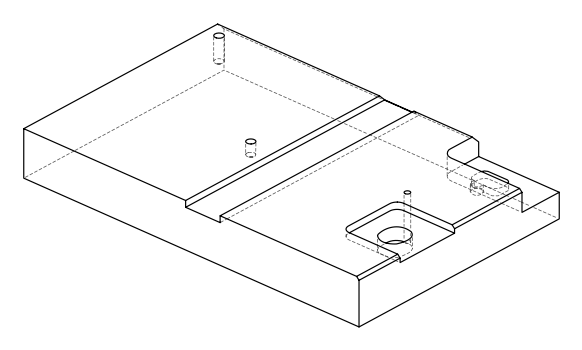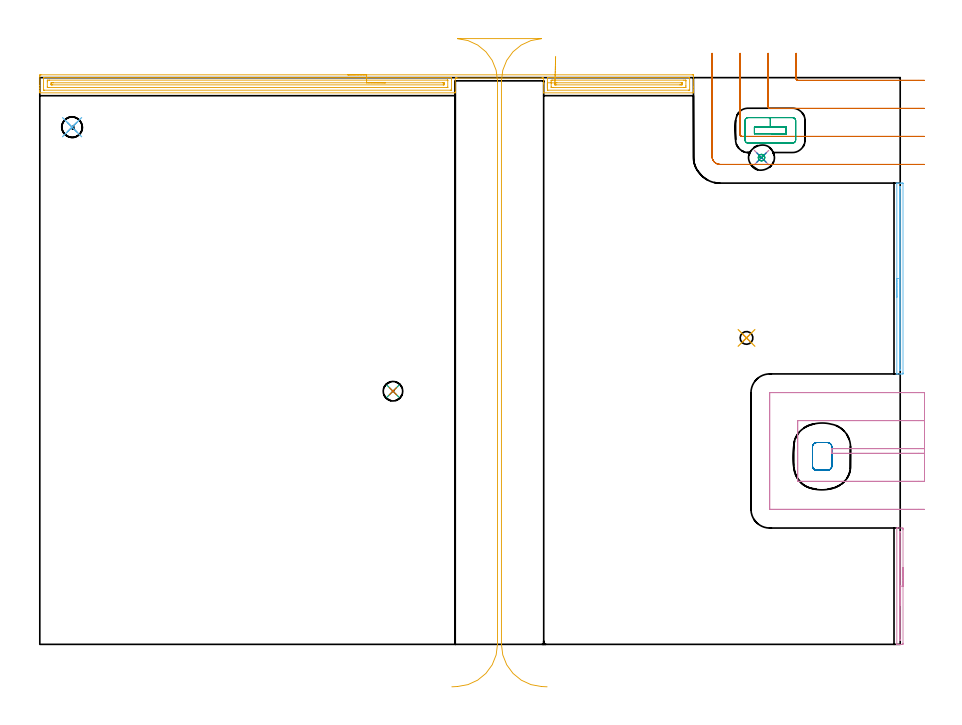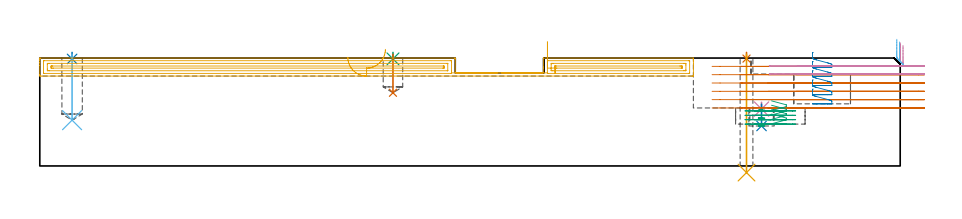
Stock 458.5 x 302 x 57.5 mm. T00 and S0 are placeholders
(PLAN: 17 operations, 10 tool changes, 27.5 min)
(1 SPOT_DRILL | STEP1HOLE | NXT0321_9005460120000 | 0.03 min | 0 mm3)
(2 SPOT_DRILL_1 | STEP1POCKET | NXT0321_9005460120000 | 0.03 min | 1 mm3)
(3 SPOT_DRILL_2 | STEP1POCKET_1 | NXT0321_9005460120000 | 0.03 min | 1 mm3)
(4 SPOT_DRILL_3 | STEP1POCKET_2 | NXT0321_9005460120000 | 0.04 min | 2905 mm3)
(5 DRILL_THROUGH_HOLE_INTO_CENTER | STEP1HOLE | UGT0301_189 | 0.25 min | 2064 mm3)
(6 DRILL_BLIND_HOLE_INTO_CENTER | STEP1POCKET | UGT0301_221 | 0.14 min | 2868 mm3)
(7 DRILL_BLIND_HOLE_INTO_CENTER_1 | STEP1POCKET_1 | UGT0301_217 | 0.08 min | 1386 mm3)
(8 DRILL_BLIND_HOLE_INTO_CENTER_2 | STEP1POCKET_2 | NXT0301_128 | 0.05 min | 1050 mm3)
(9 MILL_ROUGH_BLIND_HOLE_CONTOUR | STEP1POCKET_2 | NXT0201_013 | Spiral | 0.22 min | 1222 mm3)
(10 AREA_MILL | FG_CHAMFER_SURFACE | UGT0205_001 | 1.14 min | 350 mm3)
(11 AREA_MILL_1 | FG_CHAMFER_SURFACE_1 | UGT0205_001 | 10.4 min | 16314 mm3)
(12 AREA_MILL_2 | FG_CHAMFER_SURFACE_2 | UGT0205_001 | 1.77 min | 583 mm3)
(13 MILL_CORNER_NOTCH_RECTANGULAR | CORNER_NOTCH_RECTANGULAR | UGT0201_135 | Follow Part, ap 4.975, ae 75% | 6.73 min | 159523 mm3)
(14 MILL_RECTANGULAR_POCKET | POCKET_RECTANGULAR_STRAIGHT | UGT0201_135 | Follow Part, ap 4.975, ae 75% | 1.09 min | 22408 mm3)
(15 MILL_RECTANGULAR_POCKET_1 | POCKET_RECTANGULAR_STRAIGHT_1 | NXT0201_013 | Follow Part, ap 2.5, ae 75% | 1.34 min | 6864 mm3)
(16 MILL_SLOT | SLOT_PARTIAL_RECTANGULAR | UGT0201_135 | Follow Part, ap 4.975, ae 75% | 2.58 min | 47298 mm3)
(17 MILL_RECTANGULAR_SLOT | SLOT_RECTANGULAR | UGT0201_009 | Follow Part, ap 11.25, ae 75% | 1.59 min | 110359 mm3)
(TOOL NXT0321_9005460120000 | NC Spot Drill, 142deg, 12mm, Carbide, Uncoated | D12 PA142 FL30 Z2)
(TOOL UGT0301_189 | Twist Drill 6.8 mm | D6.8 PA118 FL66 Z2)
(TOOL UGT0301_221 | Twist Drill 10.9 mm | D10.9 PA118 FL92 Z2)
(TOOL UGT0301_217 | Twist Drill 10.4 mm | D10.4 PA118 FL82 Z2)
(TOOL NXT0301_128 | Carbide Drill 12mm [861.1-1200-036A1-GP GC34] | D12 PA150 FL37.4 Z2)
(TOOL NXT0201_013 | ENDMILL 10mm | D10 FL30 Z4)
(TOOL UGT0205_001 | Chamfer Mill 20 x 3 x 45 deg. | D20 FL50 Z2)
(TOOL UGT0201_135 | Carbide End Mill 19.9 | D19.9 FL30 Z4)
(TOOL UGT0201_009 | End Mill 45 mm | D45 FL63 Z6)
(OP 1 SPOT_DRILL)
G17 G21 G94 G90
T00 M6
G54
G17 G0 G90 X376.6 Y163.3 S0 M3
G43 Z67.5 H0
G94 G81 G98 Z57.207 F250. R60.5
G80
M5
M2
(OP 2 SPOT_DRILL_1)
G17 G21 G94 G90
T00 M6
G54
G17 G0 G90 X17.2 Y275.6 S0 M3
G43 Z67.5 H0
G94 G81 G98 Z57.031 F250. R60.5
G80
M5
M2
(OP 3 SPOT_DRILL_2)
G17 G21 G94 G90
T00 M6
G54
G17 G0 G90 X188.2 Y134.9 S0 M3
G43 Z67.5 H0
G94 G81 G98 Z57.052 F250. R60.5
G80
M5
M2
(OP 4 SPOT_DRILL_3)
G17 G21 G94 G90
T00 M6
G54
G17 G0 G90 X384.6 Y259.4 S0 M3
G43 Z67.5 H0
G94 G81 G98 Z30.319 F250. R33.9
G80
M5
M2
(OP 5 DRILL_THROUGH_HOLE_INTO_CENTER)
G17 G21 G94 G90
T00 M6
G54
G17 G0 G90 X376.6 Y163.3 S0 M3
G43 Z67.5 H0
G94 G73 G98 Z-3.543 F250. Q6.783 R59.5
G80
M5
M2
(OP 6 DRILL_BLIND_HOLE_INTO_CENTER)
G17 G21 G94 G90
T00 M6
G54
G17 G0 G90 X17.2 Y275.6 S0 M3
G43 Z67.5 H0
G94 G81 G98 Z24.4 F250. R59.5
G80
M5
M2
(OP 7 DRILL_BLIND_HOLE_INTO_CENTER_1)
G17 G21 G94 G90
T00 M6
G54
G17 G0 G90 X188.2 Y134.9 S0 M3
G43 Z67.5 H0
G94 G81 G98 Z39. F250. R59.5
G80
M5
M2
(OP 8 DRILL_BLIND_HOLE_INTO_CENTER_2)
G17 G21 G94 G90
T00 M6
G54
G17 G0 G90 X384.6 Y259.4 S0 M3
G43 Z67.5 H1
G94 G81 G98 Z21.3 F250. R32.9
G80
M5
M2
(OP 9 MILL_ROUGH_BLIND_HOLE_CONTOUR)
G17 G21 G94 G90
T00 M6
G54
G17 G0 G90 X384.6 Y259.4 S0 M3
G43 Z67.5 H0
Z29.7
G94 G3 X385.191 Y260.559 R0.73 F250.
X383.571 Y260.816 R1.159
X383.184 Y258.371 R1.75
X383.571 Y260.816 R-1.75
X383.378 Y259.594 R0.875
X384.6 Y259.4 R0.875
G0 Z25.5
G3 X385.191 Y260.559 R0.73
X383.571 Y260.816 R1.159
X383.184 Y258.371 R1.75
X383.571 Y260.816 R-1.75
X383.378 Y259.594 R0.875
X384.6 Y259.4 R0.875
G0 Z21.3
G3 X385.191 Y260.559 R0.73
X383.571 Y260.816 R1.159
X383.184 Y258.371 R1.75
X383.571 Y260.816 R-1.75
X383.378 Y259.594 R0.875
X384.6 Y259.4 R0.875
G0 Z67.5
M5
M2
(OP 10 AREA_MILL)
G17 G21 G94 G90
T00 M6
G54
G17 G0 G90 X460. Y41. S1061 M3
G43 Z67.5 H0
Z64.2
G94 G1 Y40.962 Z63.328 F250.
Y40.848 Z62.463
Y40.659 Z61.612
Y40.397 Z60.78
Y40.063 Z59.974
Y39.66 Z59.2
Y39.192 Z58.464
Y38.66 Z57.772
Y38.071 Z57.129
Y37.428 Z56.54
Y36.736 Z56.008
Y36. Z55.54
Y35.226 Z55.137
Y34.42 Z54.803
Y33.588 Z54.541
Y32.737 Z54.352
Y31.872 Z54.238
Y31. Z54.2
Y0.62
X459.997 Y0.276
X459.992 Y0.01 Z54.203
X459.66 Y0. Z54.534
X459.126 Z55.071
X458.787 Z55.409
X458.253 Z55.943
X457.913 Z56.281
X456.964 Z57.235
X456.831 Y0.002 Z57.362
X456.702 Y0.01 Z57.488
X456.7 Y0.174 Z57.5
Y61.827
X456.703 Y61.99 Z57.488
X456.831 Y61.998 Z57.362
X456.964 Y62. Z57.235
X457.234 Z56.965
X457.913 Z56.281
X459.126 Z55.071
X459.66 Y61.996 Z54.534
X459.992 Y61.99 Z54.203
X459.997 Y61.724 Z54.2
X460. Y61.38
Y61.032
Y31.
X458.586 Z55.614
Y2.613
X458.585 Y2.407 Z55.615
X458.584 Y2.3 Z55.616
X458.579 Y2.02 Z55.621
X458.307 Y2.004 Z55.893
X458.161 Y2.003 Z56.039
X458.131 Y2.007 Z56.069
X458.121 Y2.01 Z56.079
X458.119 Y2.02 Z56.081
X458.116 Y2.055 Z56.084
X458.115 Y2.202 Z56.085
X458.114 Y59.387 Z56.086
X458.115 Y59.593 Z56.085
X458.118 Y59.834 Z56.082
X458.121 Y59.953 Z56.079
X458.128 Y59.991 Z56.072
X458.151 Y59.992 Z56.049
X458.39 Y59.999 Z55.81
X458.539 Y59.997 Z55.661
X458.569 Y59.994 Z55.631
X458.579 Y59.99 Z55.621
X458.581 Y59.98 Z55.619
X458.584 Y59.945 Z55.616
X458.585 Y59.799 Z55.615
X458.586 Y31. Z55.614
Y30.128 Z55.652
Y29.264 Z55.766
Y28.412 Z55.955
Y27.58 Z56.217
Y26.774 Z56.551
Y26. Z56.954
Y25.264 Z57.423
Y24.572 Z57.954
Y23.929 Z58.543
Y23.34 Z59.186
Y22.808 Z59.878
Y22.34 Z60.614
Y21.937 Z61.388
Y21.603 Z62.194
Y21.341 Z63.026
Y21.152 Z63.878
Y21.038 Z64.743
Y21. Z65.614
G0 Z67.5
M5
M2
(OP 11 AREA_MILL_1)
G17 G21 G94 G90
T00 M6
G54
G17 G0 G90 X164.15 Y303.5 S1061 M3
G43 Z67.5 H0
Z57.9
G94 G1 X164.188 Z57.028 F250.
X164.302 Z56.164
X164.491 Z55.312
X164.753 Z54.48
X165.087 Z53.674
X165.49 Z52.9
X165.958 Z52.164
X166.49 Z51.472
X167.079 Z50.829
X167.722 Z50.24
X168.414 Z49.709
X169.15 Z49.24
X169.924 Z48.837
X170.73 Z48.503
X171.562 Z48.241
X172.414 Z48.052
X173.278 Z47.938
X174.15 Z47.9
X347.667 Y303.499 Z47.901
X348.079 Y303.497 Z47.902
X348.29 Y303.492 Z47.905
X348.3 Y303.092 Z48.306
Y296.943 Z54.451
Y295.551 Z55.845
Y295.187 Z56.208
Y294.457 Z56.943
Y294.239 Z57.161
X348.298 Y294.068 Z57.325
X348.29 Y293.902 Z57.489
X348.114 Y293.9 Z57.5
X268.511
X268.507 Y293.904 Z57.496
X268.5 Y293.92 Z57.479
Y298.722 Z52.678
Y299.578 Z51.815
Y301.568 Z49.827
Y301.582 Z49.818
Y301.8 Z49.6
X268.094
X268.064 Y301.797 Z49.596
X267.943 Y301.795 Z49.592
X267.941 Y301.796 Z49.591
Y301.798
X267.617 Y301.8 Z49.6
X222.449
X222.092 Z49.598
X222.085 Z49.6
X222.013
X222.001 Y301.799 Z49.598
X221.889 Y301.8 Z49.6
X221.554 Y301.799 Z49.599
X221.4
Y294.308 Z57.088
X221.399 Y294.171 Z57.225
X221.39 Y293.904 Z57.49
X221.09 Y293.9 Z57.5
X0.186
X0.01 Y293.902 Z57.489
X0.002 Y294.068 Z57.325
X0. Y294.239 Z57.161
Y294.457 Z56.943
Y295.187 Z56.208
Y296.43 Z54.967
Y297.822 Z53.574
Y302.835 Z48.563
X0.003 Y303.092 Z48.306
X0.01 Y303.492 Z47.905
X0.221 Y303.497 Z47.902
X0.633 Y303.5 Z47.9
X174.15
Y302.086 Z49.314
X219.001
X219.272 Y302.083 Z49.317
X219.406 Y302.08 Z49.32
X219.429 Y302.079 Z49.321
Y302.056 Z49.344
X219.426 Y302.018 Z49.382
X219.411 Y301.848 Z49.552
X219.404 Y301.69 Z49.71
X219.401 Y301.335 Z50.065
X219.4 Y300.815 Z50.585
Y296.065 Z55.335
X219.397 Y295.548 Z55.852
X219.39 Y295.373 Z56.027
X219.387 Y295.321 Z56.079
X219.348 Y295.319 Z56.081
X219.253 Y295.317 Z56.083
X218.871 Y295.315 Z56.085
X218.741 Y295.314 Z56.086
X2.422 Y295.315 Z56.085
X2.29 Y295.316 Z56.084
X2.056 Y295.321 Z56.079
X2.009 Y295.324 Z56.076
X2.005 Y295.358 Z56.042
X2.003 Y295.394 Z56.006
X2. Y295.6 Z55.8
Y301.749 Z49.651
X2.002 Y301.887 Z49.513
X2.006 Y301.998 Z49.402
X2.01 Y302.069 Z49.331
X2.021 Y302.079 Z49.321
X2.041 Y302.08 Z49.32
X2.422 Y302.085 Z49.315
X174.15 Y302.086 Z49.314
Y300.672 Z50.728
X217.082 Y300.671 Z50.729
X217.301 Y300.669 Z50.731
X217.362 Y300.666 Z50.734
X217.39 Y300.664 Z50.736
X217.392 Y300.643 Z50.757
X217.397 Y300.561 Z50.839
X217.399 Y300.457 Z50.943
Y296.943 Z54.457
X217.397 Y296.787 Z54.613
X217.393 Y296.749 Z54.651
X217.39 Y296.736 Z54.664
X217.372 Y296.734 Z54.666
X217.299 Y296.73 Z54.67
X217.082 Y296.729 Z54.671
X5.105
X4.426 Y296.732 Z54.668
X4.211 Y296.735 Z54.665
X4.01 Y296.743 Z54.657
X4.005 Y296.943 Z54.457
X4.001 Y297.149 Z54.251
X4. Y299.785 Z51.615
X4.005 Y300.457 Z50.943
X4.007 Y300.657 Z50.743
X4.211 Y300.664 Z50.736
X4.888 Y300.67 Z50.73
X5.105 Y300.671 Z50.729
X174.15 Y300.672 Z50.728
Y299.257 Z52.143
X214.726
X215.293 Y299.254 Z52.146
X215.373 Y299.253 Z52.147
X215.388 Y299.251 Z52.149
X215.393 Y299.154 Z52.246
X215.397 Y299.015 Z52.385
X215.4 Y298.595 Z52.805
X215.39 Y298.149 Z53.251
X215.363 Y298.147 Z53.253
X215.293 Y298.145 Z53.255
X214.966 Y298.143 Z53.257
X6.894
X6.566 Y298.144 Z53.256
X6.152 Y298.148 Z53.252
X6.077 Y298.15 Z53.25
X6.01 Y298.158 Z53.242
X6.007 Y298.261 Z53.139
X6. Y298.699 Z52.701
X6.007 Y299.139 Z52.261
X6.01 Y299.242 Z52.158
X6.138 Y299.25 Z52.15
X6.33 Y299.254 Z52.146
X6.894 Y299.257 Z52.143
X7.221
X174.15
X175.022 Z52.181
X175.886 Z52.295
X176.738 Z52.483
X177.57 Z52.746
X178.376 Z53.08
X179.15 Z53.482
X179.886 Z53.951
X180.578 Z54.482
X181.221 Z55.072
X181.81 Z55.715
X182.342 Z56.407
X182.81 Z57.143
X183.213 Z57.917
X183.547 Z58.723
X183.809 Z59.555
X183.998 Z60.406
X184.112 Z61.271
X184.15 Z62.143
G0 Z67.5
X270.5 Y299.258
Z66.284
G1 Y298.669 Z65.641
Y298.138 Z64.949
Y297.669 Z64.213
Y297.266 Z63.439
Y296.932 Z62.633
Y296.67 Z61.801
Y296.481 Z60.949
Y296.367 Z60.084
Y296.329 Z59.213
Y296.367 Z58.341
Y296.481 Z57.476
Y296.67 Z56.625
Y296.932 Z55.793
Y297.266 Z54.987
Y297.669 Z54.213
Y298.138 Z53.477
Y298.669 Z52.785
Y299.258 Z52.142
X270.498 Y301.58 Z49.82
X270.49 Y301.821 Z49.579
X270.472 Y302.079 Z49.321
X270.556 Y302.082 Z49.318
X270.747 Y302.085 Z49.315
X270.877 Y302.086 Z49.314
X345.878 Y302.085 Z49.315
X346.01 Y302.084 Z49.316
X346.244 Y302.079 Z49.321
X346.291 Y302.076 Z49.324
X346.295 Y302.042 Z49.358
X346.298 Y302.006 Z49.394
X346.3 Y301.799 Z49.601
Y295.651 Z55.749
X346.299 Y295.513 Z55.887
X346.295 Y295.402 Z55.998
X346.29 Y295.331 Z56.069
X346.279 Y295.321 Z56.079
X346.26 Y295.319 Z56.081
X345.878 Y295.315 Z56.085
X345.748 Y295.314 Z56.086
X270.747
X270.616 Y295.315 Z56.085
X270.548 Y295.318 Z56.082
X270.519 Y295.321 Z56.079
X270.51 Y295.332 Z56.068
X270.505 Y295.357 Z56.043
X270.501 Y295.428 Z55.972
X270.5 Y299.258 Z52.142
X272.5
Y299.578 Z51.822
X272.503 Y300.457 Z50.943
X272.504 Y300.488 Z50.912
X272.536 Y300.664 Z50.736
X273.213 Y300.67 Z50.73
X273.43 Y300.671 Z50.729
X343.195
X343.874 Y300.668 Z50.732
X344.089 Y300.664 Z50.736
X344.29 Y300.657 Z50.743
X344.295 Y300.457 Z50.943
X344.299 Y300.251 Z51.149
X344.3 Y297.615 Z53.785
X344.295 Y296.943 Z54.457
X344.293 Y296.743 Z54.657
X344.089 Y296.735 Z54.665
X343.412 Y296.73 Z54.67
X343.195 Y296.729 Z54.671
X273.43
X272.75 Y296.733 Z54.667
X272.536 Y296.735 Z54.665
X272.506 Y296.943 Z54.457
X272.502 Y296.977 Z54.423
X272.5 Y299.258 Z52.142
X274.507 Y299.206 Z52.194
X274.508 Y299.229 Z52.171
X274.51 Y299.247 Z52.153
X274.523 Y299.251 Z52.149
X274.571 Y299.254 Z52.146
X274.653 Y299.256 Z52.144
X275.219 Y299.257 Z52.143
X275.546
X341.734 Y299.256 Z52.144
X342.148 Y299.252 Z52.148
X342.223 Y299.25 Z52.15
X342.29 Y299.242 Z52.158
X342.293 Y299.139 Z52.261
X342.3 Y298.701 Z52.699
X342.293 Y298.261 Z53.139
X342.29 Y298.158 Z53.242
X342.162 Y298.15 Z53.25
X341.97 Y298.146 Z53.254
X341.406 Y298.143 Z53.257
X341.079
X275.219
X274.891 Y298.144 Z53.256
X274.557 Y298.148 Z53.252
X274.523 Y298.149 Z53.251
X274.51 Y298.155 Z53.245
X274.507 Y298.18 Z53.22
X274.503 Y298.296 Z53.104
X274.5 Y298.528 Z52.872
Y298.7 Z52.7
X274.503 Y299.053 Z52.347
X274.507 Y299.206 Z52.194
X274.524 Y299.849 Z51.605
X274.542 Y300.541 Z51.074
X274.561 Y301.277 Z50.605
X274.581 Y302.05 Z50.202
X274.602 Y302.856 Z49.869
X274.624 Y303.688 Z49.606
X274.646 Y304.539 Z49.418
X274.668 Y305.404 Z49.304
X274.691 Y306.275 Z49.266
X274.713 Y307.147 Z49.304
X274.736 Y308.011 Z49.418
X274.758 Y308.863 Z49.607
X274.779 Y309.694 Z49.87
X274.8 Y310.5 Z50.204
X274.82 Y311.273 Z50.607
X274.84 Y312.009 Z51.076
X274.857 Y312.701 Z51.607
X274.874 Y313.344 Z52.196
G0 Z67.5
M5
M2
(OP 12 AREA_MILL_2)
G17 G21 G94 G90
T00 M6
G54
G17 G0 G90 X456.7 Y184.95 S1061 M3
G43 Z67.5 H0
G94 G1 Y184.988 Z66.628 F250.
Y185.102 Z65.763
Y185.291 Z64.912
Y185.553 Z64.08
Y185.887 Z63.274
Y186.29 Z62.5
Y186.758 Z61.764
Y187.29 Z61.072
Y187.879 Z60.429
Y188.522 Z59.839
Y189.214 Z59.308
Y189.95 Z58.84
Y190.724 Z58.437
Y191.53 Z58.103
Y192.362 Z57.841
Y193.214 Z57.652
Y194.078 Z57.538
Y194.95 Z57.5
Y245.675
X456.703 Y245.79 Z57.489
X456.794 Y245.798 Z57.398
X456.891 Y245.8 Z57.308
X457.53 Z56.669
X458.296 Z55.903
X458.787 Z55.409
X459.032 Z55.165
X459.66 Z54.537
X459.905 Z54.292
X459.991 Y245.797 Z54.205
X460. Y245.502 Z54.2
Y144.67
X459.998 Y144.397 Z54.202
X459.991 Y144.103 Z54.205
X459.905 Y144.1 Z54.292
X458.787 Z55.409
X458.296 Z55.903
X456.891 Z57.308
X456.794 Y144.102 Z57.398
X456.703 Y144.11 Z57.489
X456.7 Y144.225 Z57.5
Y194.95
X458.114 Z56.086
X458.115 Y243.245 Z56.085
X458.117 Y243.45 Z56.083
X458.121 Y243.69 Z56.079
X458.128 Y243.79 Z56.072
X458.179 Y243.793 Z56.021
X458.444 Y243.799 Z55.756
X458.547 Y243.798 Z55.653
X458.565 Y243.795 Z55.635
X458.578 Y243.79 Z55.622
X458.581 Y243.77 Z55.619
X458.585 Y243.656 Z55.615
X458.586 Y243.45 Z55.614
Y243.246
X458.585 Y146.357 Z55.615
X458.582 Y146.209 Z55.618
X458.579 Y146.138 Z55.621
X458.569 Y146.11 Z55.631
X458.445 Y146.105 Z55.755
X458.256 Y146.101 Z55.944
X458.153 Y146.102 Z56.047
X458.135 Y146.105 Z56.065
X458.122 Y146.11 Z56.078
X458.119 Y146.13 Z56.081
X458.116 Y146.244 Z56.084
X458.114 Y146.45 Z56.086
Y146.93
Y194.95
Y195.822 Z56.124
Y196.686 Z56.238
Y197.538 Z56.426
Y198.37 Z56.689
Y199.176 Z57.023
Y199.95 Z57.425
Y200.686 Z57.894
Y201.378 Z58.425
Y202.021 Z59.015
Y202.61 Z59.658
Y203.142 Z60.35
Y203.61 Z61.086
Y204.013 Z61.86
Y204.347 Z62.666
Y204.609 Z63.498
Y204.798 Z64.349
Y204.912 Z65.214
Y204.95 Z66.086
G0 Z67.5
M5
M2
(OP 13 MILL_CORNER_NOTCH_RECTANGULAR)
G17 G21 G94 G90
T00 M6
G54
G17 G0 G90 X403.025 Y314.95 S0 M3
G43 Z67.5 H0
Z53.067
G94 G1 Y311.95 F250.
Y301.514 F500.
G3 X404.014 Y300.525 R0.995
G1 X468.45
X471.45 F250.
G0 Z67.5
X388.1 Y314.95
Z53.067
G1 Y311.95
Y286.59 F500.
G3 X389.09 Y285.6 R0.995
G1 X468.45
X471.45 F250.
G0 Z67.5
X373.175 Y314.95
Z53.067
G1 Y311.95
Y271.665 F500.
G3 X374.165 Y270.675 R0.995
G1 X468.45
X471.45 F250.
G0 Z67.5
X358.25 Y314.95
Z53.067
G1 Y311.95
Y260. F500.
G3 X362.5 Y255.75 R4.25
G1 X468.45
X471.45 F250.
G0 Z67.5
X403.025 Y314.95
Z48.633
G1 Y311.95
Y301.514 F500.
G3 X404.014 Y300.525 R0.995
G1 X468.45
X471.45 F250.
G0 Z67.5
X388.1 Y314.95
Z48.633
G1 Y311.95
Y286.59 F500.
G3 X389.09 Y285.6 R0.995
G1 X468.45
X471.45 F250.
G0 Z67.5
X373.175 Y314.95
Z48.633
G1 Y311.95
Y271.665 F500.
G3 X374.165 Y270.675 R0.995
G1 X468.45
X471.45 F250.
G0 Z67.5
X358.25 Y314.95
Z48.633
G1 Y311.95
Y260. F500.
G3 X362.5 Y255.75 R4.25
G1 X468.45
X471.45 F250.
G0 Z67.5
X403.025 Y314.95
Z44.2
G1 Y311.95
Y301.514 F500.
G3 X404.014 Y300.525 R0.995
G1 X468.45
X471.45 F250.
G0 Z67.5
X388.1 Y314.95
Z44.2
G1 Y311.95
Y286.59 F500.
G3 X389.09 Y285.6 R0.995
G1 X468.45
X471.45 F250.
G0 Z67.5
X373.175 Y314.95
Z44.2
G1 Y311.95
Y271.665 F500.
G3 X374.165 Y270.675 R0.995
G1 X468.45
X471.45 F250.
G0 Z67.5
X358.25 Y314.95
Z44.2
G1 Y311.95
Y260. F500.
G3 X362.5 Y255.75 R4.25
G1 X468.45
X471.45 F250.
G0 Z67.5
X403.025 Y314.95
Z39.767
G1 Y311.95
Y301.514 F500.
G3 X404.014 Y300.525 R0.995
G1 X468.45
X471.45 F250.
G0 Z67.5
X388.1 Y314.95
Z39.767
G1 Y311.95
Y286.59 F500.
G3 X389.09 Y285.6 R0.995
G1 X468.45
X471.45 F250.
G0 Z67.5
X373.175 Y314.95
Z39.767
G1 Y311.95
Y271.665 F500.
G3 X374.165 Y270.675 R0.995
G1 X468.45
X471.45 F250.
G0 Z67.5
X358.25 Y314.95
Z39.767
G1 Y311.95
Y260. F500.
G3 X362.5 Y255.75 R4.25
G1 X468.45
X471.45 F250.
G0 Z67.5
X403.025 Y314.95
Z35.333
G1 Y311.95
Y301.514 F500.
G3 X404.014 Y300.525 R0.995
G1 X468.45
X471.45 F250.
G0 Z67.5
X388.1 Y314.95
Z35.333
G1 Y311.95
Y286.59 F500.
G3 X389.09 Y285.6 R0.995
G1 X468.45
X471.45 F250.
G0 Z67.5
X373.175 Y314.95
Z35.333
G1 Y311.95
Y271.665 F500.
G3 X374.165 Y270.675 R0.995
G1 X468.45
X471.45 F250.
G0 Z67.5
X358.25 Y314.95
Z35.333
G1 Y311.95
Y260. F500.
G3 X362.5 Y255.75 R4.25
G1 X468.45
X471.45 F250.
G0 Z67.5
X403.025 Y314.95
Z30.9
G1 Y311.95
Y301.514 F500.
G3 X404.014 Y300.525 R0.995
G1 X468.45
X471.45 F250.
G0 Z67.5
X388.1 Y314.95
Z30.9
G1 Y311.95
Y286.59 F500.
G3 X389.09 Y285.6 R0.995
G1 X468.45
X471.45 F250.
G0 Z67.5
X373.175 Y314.95
Z30.9
G1 Y311.95
Y271.665 F500.
G3 X374.165 Y270.675 R0.995
G1 X468.45
X471.45 F250.
G0 Z67.5
X358.25 Y314.95
Z30.9
G1 Y311.95
Y260. F500.
G3 X362.5 Y255.75 R4.25
G1 X468.45
X471.45 F250.
G0 Z67.5
M5
M2
(OP 14 MILL_RECTANGULAR_POCKET)
G17 G21 G94 G90
T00 M6
G54
G17 G0 G90 X412.088 Y106.406 S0 M3
G43 Z67.5 H0
Z60.5
G94 G1 X411.955 Y106.172 Z60.428 F250.
X411.815 Y105.772 Z60.314
X411.75 Y105.353 Z60.201
Y94.947 Z57.412
X411.815 Y94.528 Z57.299
X411.955 Y94.128 Z57.185
X412.163 Y93.76 Z57.072
X412.435 Y93.435 Z56.958
X412.76 Y93.163 Z56.845
X413.128 Y92.955 Z56.732
X413.528 Y92.815 Z56.618
X413.947 Y92.75 Z56.505
X419.853 Z54.922
X420.272 Y92.815 Z54.808
X420.672 Y92.955 Z54.695
X421.04 Y93.163 Z54.581
X421.365 Y93.435 Z54.468
X421.637 Y93.76 Z54.355
X421.845 Y94.128 Z54.241
X421.985 Y94.528 Z54.128
X422.05 Y94.947 Z54.014
Y95.1 Z53.973
Y100.15 Z52.62
Y105.2 F500.
G3 X419.7 Y107.55 R2.35
G1 X414.1
G3 X411.75 Y105.2 R2.35
G1 Y95.1
G3 X414.1 Y92.75 R2.35
G1 X419.7
G3 X422.05 Y95.1 R2.35
G1 Y100.15
Y101.15
G0 X412.088 Y106.406 Z55.62
G1 X411.955 Y106.172 Z55.548 F250.
X411.815 Y105.772 Z55.434
X411.75 Y105.353 Z55.321
Y94.947 Z52.532
X411.815 Y94.528 Z52.419
X411.955 Y94.128 Z52.305
X412.163 Y93.76 Z52.192
X412.435 Y93.435 Z52.078
X412.76 Y93.163 Z51.965
X413.128 Y92.955 Z51.852
X413.528 Y92.815 Z51.738
X413.947 Y92.75 Z51.625
X419.853 Z50.042
X420.272 Y92.815 Z49.928
X420.672 Y92.955 Z49.815
X421.04 Y93.163 Z49.702
X421.365 Y93.435 Z49.588
X421.637 Y93.76 Z49.475
X421.845 Y94.128 Z49.361
X421.985 Y94.528 Z49.248
X422.05 Y94.947 Z49.134
Y95.1 Z49.093
Y100.15 Z47.74
Y105.2 F500.
G3 X419.7 Y107.55 R2.35
G1 X414.1
G3 X411.75 Y105.2 R2.35
G1 Y95.1
G3 X414.1 Y92.75 R2.35
G1 X419.7
G3 X422.05 Y95.1 R2.35
G1 Y100.15
Y101.15
G0 X412.088 Y106.406 Z50.74
G1 X411.955 Y106.172 Z50.668 F250.
X411.815 Y105.772 Z50.554
X411.75 Y105.353 Z50.441
Y94.947 Z47.652
X411.815 Y94.528 Z47.539
X411.955 Y94.128 Z47.425
X412.163 Y93.76 Z47.312
X412.435 Y93.435 Z47.198
X412.76 Y93.163 Z47.085
X413.128 Y92.955 Z46.972
X413.528 Y92.815 Z46.858
X413.947 Y92.75 Z46.745
X419.853 Z45.162
X420.272 Y92.815 Z45.048
X420.672 Y92.955 Z44.935
X421.04 Y93.163 Z44.822
X421.365 Y93.435 Z44.708
X421.637 Y93.76 Z44.595
X421.845 Y94.128 Z44.481
X421.985 Y94.528 Z44.368
X422.05 Y94.947 Z44.254
Y95.1 Z44.213
Y100.15 Z42.86
Y105.2 F500.
G3 X419.7 Y107.55 R2.35
G1 X414.1
G3 X411.75 Y105.2 R2.35
G1 Y95.1
G3 X414.1 Y92.75 R2.35
G1 X419.7
G3 X422.05 Y95.1 R2.35
G1 Y100.15
Y101.15
G0 X412.088 Y106.406 Z45.86
G1 X411.955 Y106.172 Z45.788 F250.
X411.815 Y105.772 Z45.674
X411.75 Y105.353 Z45.561
Y94.947 Z42.772
X411.815 Y94.528 Z42.659
X411.955 Y94.128 Z42.545
X412.163 Y93.76 Z42.432
X412.435 Y93.435 Z42.319
X412.76 Y93.163 Z42.205
X413.128 Y92.955 Z42.092
X413.528 Y92.815 Z41.978
X413.947 Y92.75 Z41.865
X419.853 Z40.282
X420.272 Y92.815 Z40.168
X420.672 Y92.955 Z40.055
X421.04 Y93.163 Z39.942
X421.365 Y93.435 Z39.828
X421.637 Y93.76 Z39.715
X421.845 Y94.128 Z39.601
X421.985 Y94.528 Z39.488
X422.05 Y94.947 Z39.374
Y95.1 Z39.333
Y100.15 Z37.98
Y105.2 F500.
G3 X419.7 Y107.55 R2.35
G1 X414.1
G3 X411.75 Y105.2 R2.35
G1 Y95.1
G3 X414.1 Y92.75 R2.35
G1 X419.7
G3 X422.05 Y95.1 R2.35
G1 Y100.15
Y101.15
G0 X412.088 Y106.406 Z40.98
G1 X411.955 Y106.172 Z40.908 F250.
X411.815 Y105.772 Z40.794
X411.75 Y105.353 Z40.681
Y94.947 Z37.892
X411.815 Y94.528 Z37.779
X411.955 Y94.128 Z37.665
X412.163 Y93.76 Z37.552
X412.435 Y93.435 Z37.439
X412.76 Y93.163 Z37.325
X413.128 Y92.955 Z37.212
X413.528 Y92.815 Z37.098
X413.947 Y92.75 Z36.985
X419.853 Z35.402
X420.272 Y92.815 Z35.289
X420.672 Y92.955 Z35.175
X421.04 Y93.163 Z35.062
X421.365 Y93.435 Z34.948
X421.637 Y93.76 Z34.835
X421.845 Y94.128 Z34.721
X421.985 Y94.528 Z34.608
X422.05 Y94.947 Z34.494
Y95.1 Z34.453
Y100.15 Z33.1
Y105.2 F500.
G3 X419.7 Y107.55 R2.35
G1 X414.1
G3 X411.75 Y105.2 R2.35
G1 Y95.1
G3 X414.1 Y92.75 R2.35
G1 X419.7
G3 X422.05 Y95.1 R2.35
G1 Y100.15
Y101.15
G0 Z67.5
M5
M2
(OP 15 MILL_RECTANGULAR_POCKET_1)
G17 G21 G94 G90
T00 M6
G54
G17 G0 G90 X389.946 Y272.1 S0 M3
G43 Z67.5 H0
Z34.687
G94 G1 X397.8 Z32.582 F250.
Y275.7 Z31.618
X389.3 Z29.34
X380.8 F500.
Y272.1
X397.8
Y275.7
X389.3
Y280.7
X377.5
G3 X375.8 Y279. R1.7
G1 Y268.8
G3 X377.5 Y267.1 R1.7
G1 X401.1
G3 X402.8 Y268.8 R1.7
G1 Y279.
G3 X401.1 Y280.7 R1.7
G1 X389.3
X388.3
G0 X389.946 Y272.1 Z32.34
G1 X397.8 Z30.236 F250.
Y275.7 Z29.271
X389.3 Z26.993
X380.8 F500.
Y272.1
X397.8
Y275.7
X389.3
Y280.7
X377.5
G3 X375.8 Y279. R1.7
G1 Y268.8
G3 X377.5 Y267.1 R1.7
G1 X401.1
G3 X402.8 Y268.8 R1.7
G1 Y279.
G3 X401.1 Y280.7 R1.7
G1 X389.3
X388.3
G0 X389.946 Y272.1 Z29.993
G1 X397.8 Z27.889 F250.
Y275.7 Z26.924
X389.3 Z24.647
X380.8 F500.
Y272.1
X397.8
Y275.7
X389.3
Y280.7
X377.5
G3 X375.8 Y279. R1.7
G1 Y268.8
G3 X377.5 Y267.1 R1.7
G1 X401.1
G3 X402.8 Y268.8 R1.7
G1 Y279.
G3 X401.1 Y280.7 R1.7
G1 X389.3
X388.3
G0 X389.946 Y272.1 Z27.647
G1 X397.8 Z25.542 F250.
Y275.7 Z24.578
X389.3 Z22.3
X380.8 F500.
Y272.1
X397.8
Y275.7
X389.3
Y280.7
X377.5
G3 X375.8 Y279. R1.7
G1 Y268.8
G3 X377.5 Y267.1 R1.7
G1 X401.1
G3 X402.8 Y268.8 R1.7
G1 Y279.
G3 X401.1 Y280.7 R1.7
G1 X389.3
X388.3
G0 Z67.5
M5
M2
(OP 16 MILL_SLOT)
G17 G21 G94 G90
T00 M6
G54
G17 G0 G90 X471.45 Y104.3 S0 M3
G43 Z67.5 H0
Z53.25
G94 G1 X468.45 F250.
X422.05 F500.
Y101.8
X468.45
X471.45 F250.
Y119.225
X468.45
X403.875 F500.
Y86.875
X468.45
X471.45 F250.
Y134.15
X468.45
X389. F500.
X388.97 Y134.152
X388.948 Y134.13
X388.95 Y134.1
Y72.
X388.948 Y71.97
X388.97 Y71.948
X389. Y71.95
X468.45
X471.45 F250.
G0 Y104.3 Z49.
G1 X468.45
X422.05 F500.
Y101.8
X468.45
X471.45 F250.
Y119.225
X468.45
X403.875 F500.
Y86.875
X468.45
X471.45 F250.
Y134.15
X468.45
X389. F500.
X388.97 Y134.152
X388.948 Y134.13
X388.95 Y134.1
Y72.
X388.948 Y71.97
X388.97 Y71.948
X389. Y71.95
X468.45
X471.45 F250.
G0 Z67.5
M5
M2
(OP 17 MILL_RECTANGULAR_SLOT)
G17 G21 G94 G90
T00 M6
G54
G17 G0 G90 X270.335 Y-22.625 S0 M3
G43 Z67.5 H0
Z49.6
G94 G1 X267.339 Y-22.47 F250.
G2 X246. Y0. R22.5 F500.
G1 Y300.3
G2 X267.265 Y322.766 R22.5
G1 Y322.796
X222.588 Y322.799
Y322.769
G2 X243.9 Y300.3 R22.5
G1 Y0.
G2 X222.562 Y-22.47 R22.5
G1 X219.566 Y-22.625 F250.
G0 Z67.5
M5
M2
